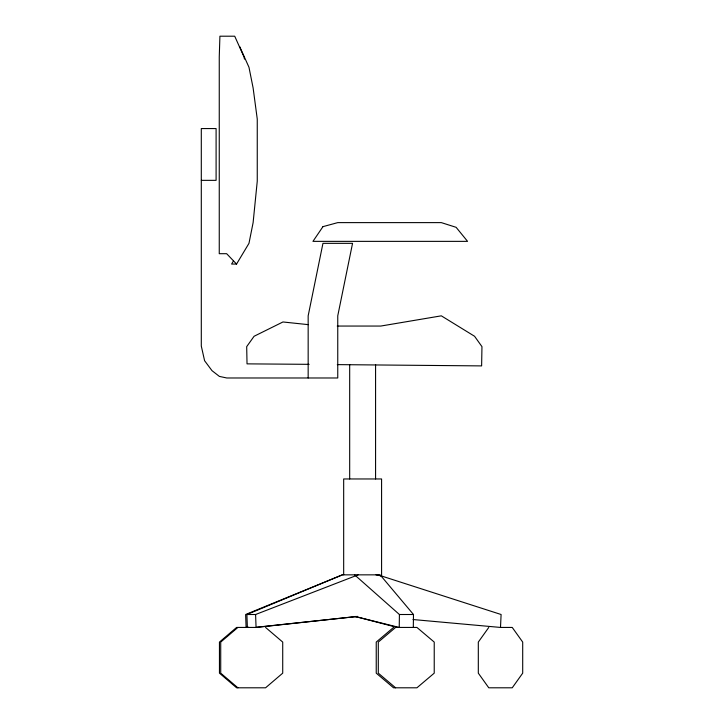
<?xml version="1.0" encoding="UTF-8"?>
<svg xmlns="http://www.w3.org/2000/svg" width="724" height="724" viewBox="0 0 724 724"><rect width="100%" height="100%" fill="white"/><g stroke="black" fill="none" stroke-linecap="round" stroke-linejoin="round"><path stroke-width="1.09" d="M354.615 574.847L399.413 614.504L399.232 627.437L355.104 616.459L397.168 627.437L416.924 627.437L434.228 642.079L434.228 673.157L416.924 687.8L393.548 687.8L376.236 673.157L376.236 642.079L393.548 627.437M413.304 627.437L413.485 614.504L380.109 574.847L342.371 574.847L245.617 614.504L246.106 627.437L248.323 627.183M413.033 619.536L500.501 627.437L501.099 614.504L377.937 574.847M233.3 261.228L231.608 264.052L236.558 264.052L248.975 243.336L253.119 222.621L257.255 181.199L257.255 119.053L253.119 87.984L248.975 67.269L239.662 46.553M488.772 627.437L478.311 642.079L478.311 673.157L488.772 687.8L512.239 687.8L522.701 673.157L522.701 642.079L512.239 627.437L500.501 627.437M237.888 627.437L220.72 642.079L220.72 673.157L237.888 687.8M395.603 627.437L378.299 642.079L378.299 673.157L395.603 687.8M247.373 627.437L246.893 614.504L342.371 574.847M246.893 614.504L255.59 614.504L358.127 574.847M265.563 627.437L282.722 642.079L282.722 673.157L265.563 687.8L236.612 687.8L219.453 673.157L219.453 642.079L236.612 627.437L256.07 627.437L357.439 616.432L257.029 627.192M201.299 180.348L216.096 180.348L216.096 128.564L201.299 128.564L201.299 346.063L204.593 360.715L211.987 370.652L219.39 376.408L226.784 377.982L337.755 377.982L337.755 315.836L352.552 243.336L322.958 243.336L308.162 315.836L308.162 377.982M337.23 326.053L380.779 326.053L441.323 315.836L474.564 336.271L481.958 346.633L481.623 365.901L337.293 364.615M399.413 614.504L413.485 614.504M309.13 364.335L247.029 363.864L246.694 346.633L254.088 336.271L282.948 321.972L308.343 324.651M376.028 574.847L377.883 575.236M379.729 575.634L381.584 576.023L381.584 478.962L343.674 478.962L343.674 574.847M236.558 264.052L226.648 253.699L219.254 253.699L219.254 56.915L219.915 36.2L234.712 36.2L244.024 56.915L244.459 59.096M255.59 614.504L256.07 627.437M375.575 364.543L375.575 478.962M349.683 364.543L349.683 478.962M322.958 226.648L312.949 241.363L467.568 241.363L456.12 227.318L441.323 222.621L337.755 222.621L322.958 226.648"/></g></svg>
